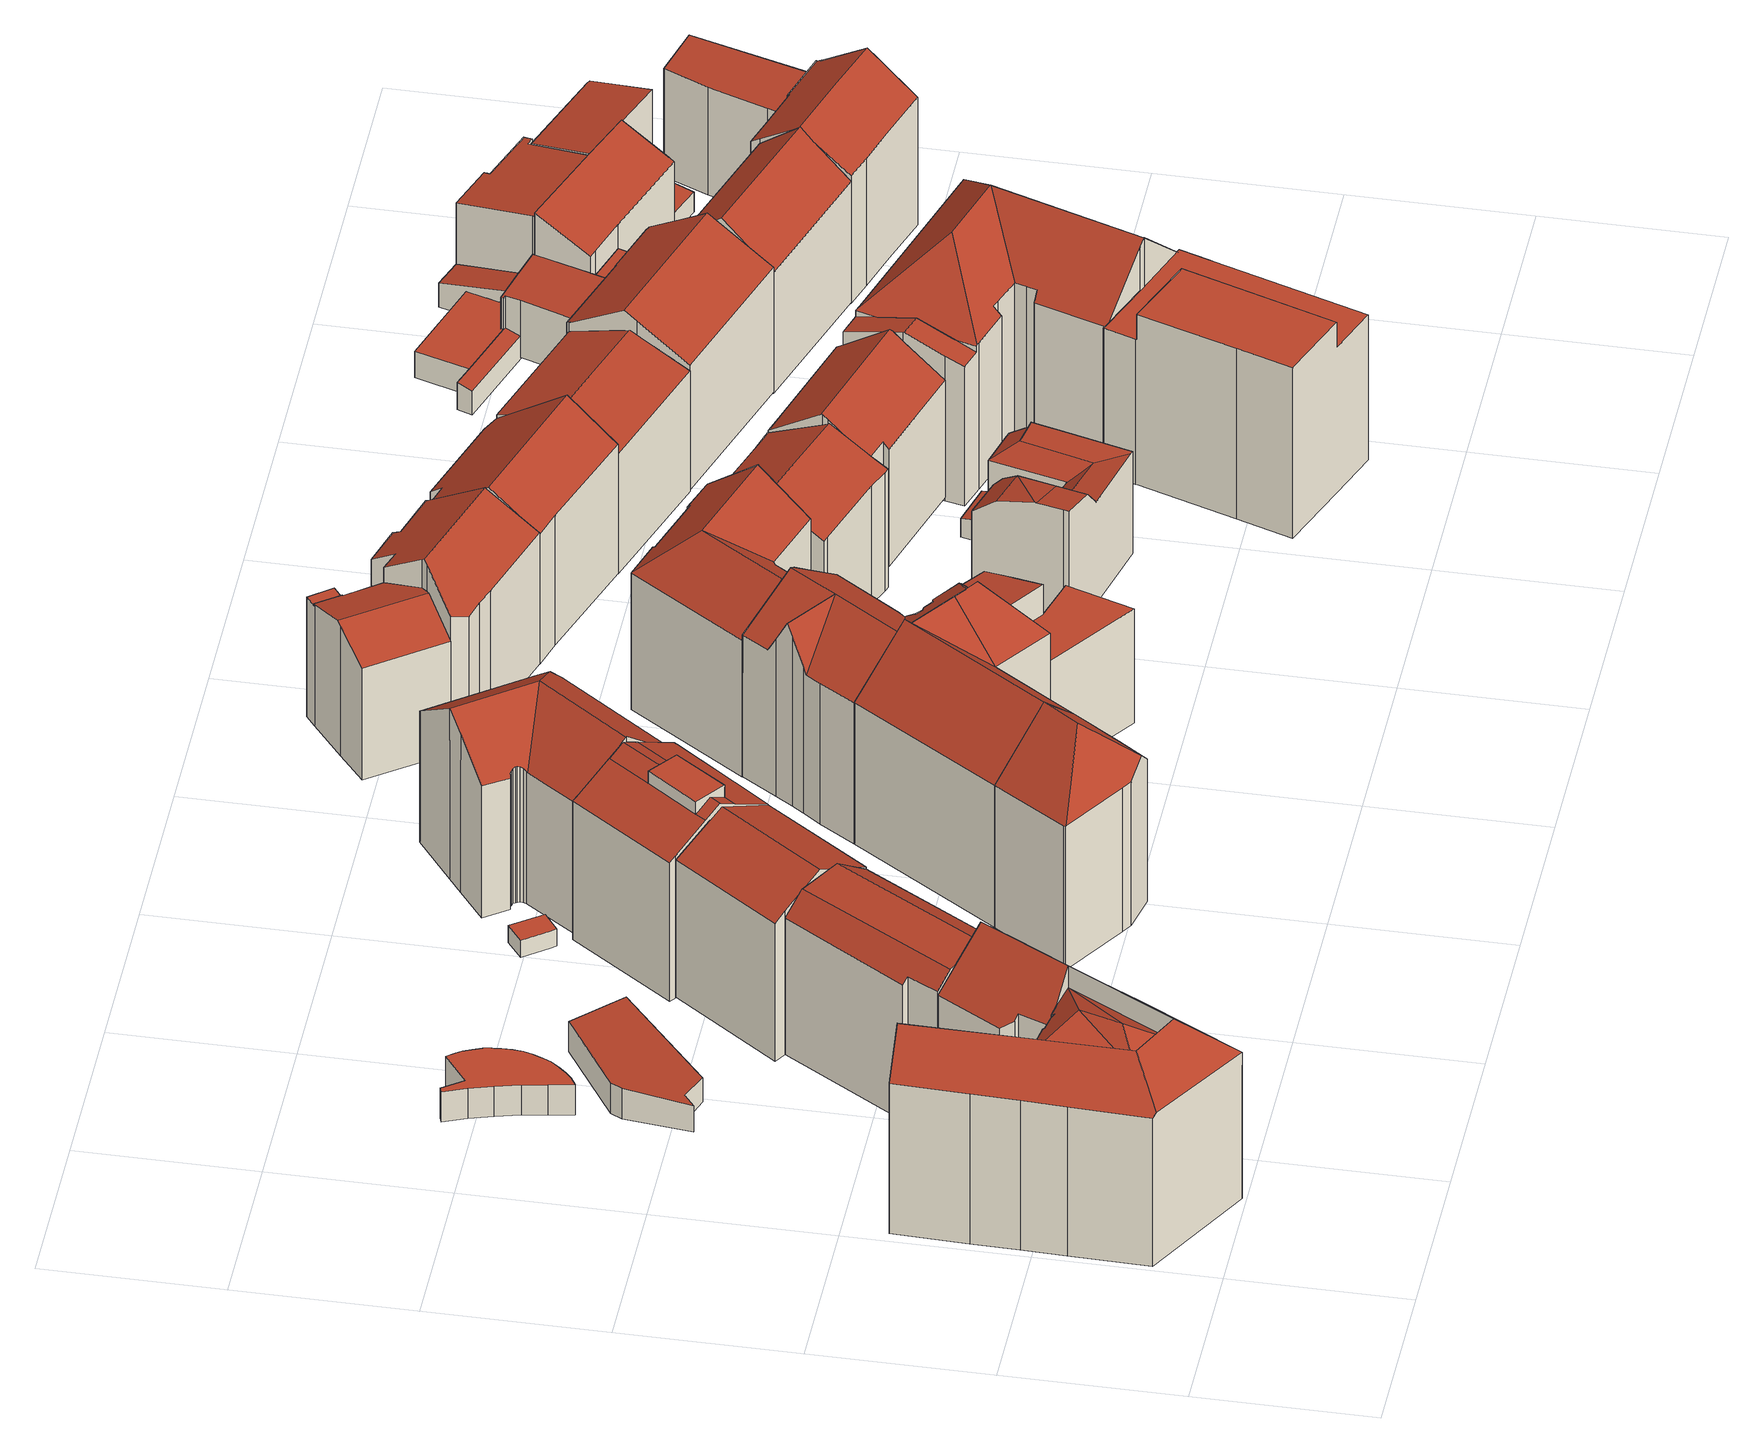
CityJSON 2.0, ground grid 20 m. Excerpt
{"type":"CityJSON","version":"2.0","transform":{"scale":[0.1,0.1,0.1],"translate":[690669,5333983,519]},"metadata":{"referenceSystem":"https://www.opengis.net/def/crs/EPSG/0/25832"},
"CityObjects":{
"building1":{"type":"Building","attributes":{"Gemeindeschluessel":"09162000","HoeheDach":"543.900","HoeheGrund":"520.032","Methode":"2000","NiedrigsteTraufeDesGebaeudes":"537.709","Geometrietyp2DReferenz":"3000","function":"31001_9998","roofType":"3100","measuredHeight":23.87,"storeysAboveGround":5},"geometry":[{"type":"MultiSurface","lod":"2","boundaries":[[[0,1,2,3]],[[4,5,6,7,8]],[[9,10,11]],[[12,13,14]],[[15,16,17,18]],[[19,20,21,7,6,22,23,24,25]],[[26,27,28,29]],[[2,1,28,27,30,31,32,33]],[[34,32,14]],[[35,36,37,11,10,38]],[[29,28,1,0]],[[39,3,2,19,25]],[[39,40,41,42,5,4,43,36,35,44,45,46,15,18,47,48,26,29,0,3]],[[2,33,20,19]],[[35,38,49,44]],[[31,30,48,47,50]],[[9,21,51]],[[34,52,53]],[[46,45,54,13,12,55]],[[16,15,46,55]],[[48,30,27,26]],[[4,8,56,43]],[[42,22,6,5]],[[41,23,22,42]],[[43,56,37,36]],[[9,11,37,56,8,7,21]],[[53,52,57]],[[58,33,32,34]],[[58,34,53]],[[57,20,33,58]],[[52,51,57]],[[16,55,12,14,32,31,50,17]],[[51,21,20,57]],[[44,49,54,45]],[[52,34,14,13,54,49,38,10,9,51]],[[40,24,23,41]],[[18,17,50,47]],[[58,53,57]],[[39,25,24,40]]],"semantics":{"surfaces":[{"type":"WallSurface"},{"type":"RoofSurface"},{"type":"GroundSurface"}],"values":[0,0,0,0,0,1,0,1,0,0,0,0,2,1,0,0,0,1,0,0,0,0,0,0,0,1,1,0,1,0,1,1,0,0,1,0,0,1,0]}}]},
"building2":{"type":"Building","attributes":{"Gemeindeschluessel":"09162000","HoeheDach":"524.637","HoeheGrund":"520.690","Methode":"1000","NiedrigsteTraufeDesGebaeudes":"524.637","Geometrietyp2DReferenz":"3000","function":"31001_1000","roofType":"1000","measuredHeight":3.95,"storeysAboveGround":1},"geometry":[{"type":"MultiSurface","lod":"2","boundaries":[[[59,60,61,62,63,64,65,66,67,68,69,70,71,72,73,74,75,76,77,78,79,80,81]],[[62,61,82,83]],[[59,81,84,85]],[[75,86,87,76]],[[65,64,88,89]],[[63,90,88,64]],[[71,70,91,92]],[[77,93,94,78]],[[75,74,95,86]],[[96,97,89,88,90,83,82,98,85,84,99,100,94,93,87,86,95,101,102,92,91,103,104]],[[68,104,103,69]],[[79,78,94,100]],[[80,99,84,81]],[[69,103,91,70]],[[79,100,99,80]],[[66,97,96,67]],[[60,98,82,61]],[[62,83,90,63]],[[73,101,95,74]],[[68,67,96,104]],[[59,85,98,60]],[[76,87,93,77]],[[72,71,92,102]],[[65,89,97,66]],[[72,102,101,73]]],"semantics":{"surfaces":[{"type":"GroundSurface"},{"type":"WallSurface"},{"type":"RoofSurface"}],"values":[0,1,1,1,1,1,1,1,1,2,1,1,1,1,1,1,1,1,1,1,1,1,1,1,1]}}]},
"building3":{"type":"Building","attributes":{"Gemeindeschluessel":"09162000","HoeheDach":"540.670","HoeheGrund":"519.958","Methode":"2000","NiedrigsteTraufeDesGebaeudes":"537.438","Geometrietyp2DReferenz":"3000","function":"31001_9998","roofType":"9999","measuredHeight":20.71,"storeysAboveGround":5},"geometry":[{"type":"MultiSurface","lod":"2","boundaries":[[[105,106,107,108,109,110]],[[48,47,111,112,113,114]],[[115,116,117,118]],[[118,105,110,47,48,115]],[[114,113,107,106,117,116]],[[111,109,108,112]],[[105,118,117,106]],[[109,111,47,110]],[[115,48,114,116]],[[112,108,107,113]]],"semantics":{"surfaces":[{"type":"RoofSurface"},{"type":"GroundSurface"},{"type":"WallSurface"}],"values":[0,1,0,2,2,2,0,2,2,2]}}]},
"building4":{"type":"Building","attributes":{"Gemeindeschluessel":"09162000","HoeheDach":"524.435","HoeheGrund":"520.416","Methode":"2000","NiedrigsteTraufeDesGebaeudes":"523.525","Geometrietyp2DReferenz":"3000","function":"31001_2000","roofType":"9999","measuredHeight":4.02,"storeysAboveGround":1},"geometry":[{"type":"MultiSurface","lod":"2","boundaries":[[[119,120,121,122]],[[123,124,125,126]],[[124,123,127,128,129,119,122]],[[123,126,130,127]],[[128,127,130,131]],[[121,120,132,131,130,126,125]],[[128,131,132,129]],[[129,132,120,119]],[[124,122,121,125]]],"semantics":{"surfaces":[{"type":"WallSurface"},{"type":"GroundSurface"},{"type":"RoofSurface"}],"values":[0,0,1,0,0,2,0,0,0]}}]},
"building5":{"type":"Building","attributes":{"Gemeindeschluessel":"09162000","HoeheDach":"541.228","HoeheGrund":"519.951","Methode":"1000","NiedrigsteTraufeDesGebaeudes":"537.810","Geometrietyp2DReferenz":"3000","function":"31001_1000","roofType":"3100","measuredHeight":21.28,"storeysAboveGround":5},"geometry":[{"type":"MultiSurface","lod":"2","boundaries":[[[113,133,134,135,114]],[[135,136,137,114]],[[138,113,114,137,139]],[[140,134,133,141]],[[137,136,142,139]],[[113,138,141,133]],[[135,134,140,142,136]],[[140,141,138,139,142]]],"semantics":{"surfaces":[{"type":"GroundSurface"},{"type":"WallSurface"},{"type":"RoofSurface"}],"values":[0,1,1,1,2,1,1,2]}}]},
"building6":{"type":"Building","attributes":{"Gemeindeschluessel":"09162000","HoeheDach":"542.240","HoeheGrund":"519.912","Methode":"2000","NiedrigsteTraufeDesGebaeudes":"537.850","Geometrietyp2DReferenz":"3000","function":"31001_1000","roofType":"2100","measuredHeight":22.33,"storeysAboveGround":6},"geometry":[{"type":"MultiSurface","lod":"2","boundaries":[[[143,144,145,146,147,148,149,150]],[[151,152,146,145]],[[153,154,149,148,155,156]],[[157,158,159,160]],[[161,162,163,164,154,153,165,166,167]],[[162,161,168,169,151,145,144]],[[165,170,171,166]],[[168,172,171,170,173,157,160,169]],[[143,150,164,163]],[[168,161,167,172]],[[159,158,174,175]],[[165,153,156,173,170]],[[146,175,174,147]],[[157,173,156,155,176]],[[159,175,146,152,160]],[[162,144,143,163]],[[166,171,172,167]],[[164,150,149,154]],[[169,160,152,151]],[[176,155,148,147]],[[174,158,157,176,147]]],"semantics":{"surfaces":[{"type":"RoofSurface"},{"type":"WallSurface"},{"type":"GroundSurface"}],"values":[0,0,1,1,2,1,1,0,1,1,0,1,1,0,1,1,1,1,0,0,1]}}]},
"building7":{"type":"Building","attributes":{"Gemeindeschluessel":"09162000","HoeheDach":"545.240","HoeheGrund":"519.807","Methode":"2000","NiedrigsteTraufeDesGebaeudes":"538.236","Geometrietyp2DReferenz":"3000","function":"31001_1000","roofType":"3200","measuredHeight":25.43},"geometry":[{"type":"MultiSurface","lod":"2","boundaries":[[[177,178,179,180,181]],[[182,183,184,185]],[[186,187,188,189]],[[190,177,191,192]],[[189,191,177,181,193,194,186]],[[182,195,194,193,183]],[[187,186,194,195]],[[185,184,180,196]],[[197,196,180,179]],[[189,188,192,191]],[[184,183,193,181,180]],[[177,190,198,178]],[[178,198,199,197,179]],[[187,195,182,185,196,197,199,198,190,192,188]]],"semantics":{"surfaces":[{"type":"RoofSurface"},{"type":"WallSurface"},{"type":"GroundSurface"}],"values":[0,1,1,1,0,1,1,1,1,1,0,1,1,2]}}]},
"building8":{"type":"Building","attributes":{"Gemeindeschluessel":"09162000","HoeheDach":"522.720","HoeheGrund":"520.470","Methode":"2000","NiedrigsteTraufeDesGebaeudes":"522.720","Geometrietyp2DReferenz":"3000","function":"31001_2000","roofType":"1000","measuredHeight":2.25},"geometry":[{"type":"MultiSurface","lod":"2","boundaries":[[[200,201,202,203,204]],[[205,206,201,200,204,207]],[[208,203,202,209]],[[207,204,203,208]],[[206,205,207,208,209]],[[206,209,202,201]]],"semantics":{"surfaces":[{"type":"RoofSurface"},{"type":"WallSurface"},{"type":"GroundSurface"}],"values":[0,1,1,1,2,1]}}]},
"building9":{"type":"Building","attributes":{"Gemeindeschluessel":"09162000","HoeheDach":"542.230","HoeheGrund":"519.910","Methode":"2000","NiedrigsteTraufeDesGebaeudes":"536.914","Geometrietyp2DReferenz":"3000","function":"31001_9998","roofType":"3100","measuredHeight":22.32,"storeysAboveGround":5},"geometry":[{"type":"MultiSurface","lod":"2","boundaries":[[[210,211,212,213]],[[165,214,215,153]],[[216,217,218,219]],[[216,215,214,220,221,217]],[[222,223,224,221,220]],[[224,223,225,226]],[[165,153,154,227,228,229,230,210,213,231,232,233,234,235,236,225,223,222]],[[234,237,238,235]],[[228,239,240,229]],[[213,212,241,231]],[[214,165,222,220]],[[217,221,224,226,242,243]],[[231,241,244,232]],[[154,153,215,216,219]],[[239,228,227,245]],[[218,245,227,154,219]],[[229,240,246,230]],[[217,243,238,237,247,244,241,212,211,246,240,239,245,218]],[[236,242,226,225]],[[233,247,237,234]],[[232,244,247,233]],[[230,246,211,210]],[[236,235,238,243,242]]],"semantics":{"surfaces":[{"type":"WallSurface"},{"type":"RoofSurface"},{"type":"GroundSurface"}],"values":[0,0,1,1,0,0,2,0,0,0,0,1,0,0,0,0,0,1,0,0,0,0,0]}}]},
"building10":{"type":"Building","attributes":{"Gemeindeschluessel":"09162000","HoeheDach":"545.094","HoeheGrund":"519.800","Methode":"2000","NiedrigsteTraufeDesGebaeudes":"538.178","Geometrietyp2DReferenz":"3000","function":"31001_1000","roofType":"3100","measuredHeight":25.29,"storeysAboveGround":5},"geometry":[{"type":"MultiSurface","lod":"2","boundaries":[[[248,249,250,178]],[[251,252,253]],[[254,255,256,251]],[[255,188,192,190,198,257,258,259,260,256]],[[192,261,248,190]],[[259,258,262,263,264,265]],[[253,265,264,254,251]],[[189,188,255,254]],[[248,261,189,254,263,262,249]],[[258,257,250,249,262]],[[253,252,260,259,265]],[[250,257,198,178]],[[188,189,261,192]],[[260,252,251,256]],[[190,248,178,198]],[[254,264,263]]],"semantics":{"surfaces":[{"type":"RoofSurface"},{"type":"WallSurface"},{"type":"GroundSurface"}],"values":[0,0,1,2,1,1,0,1,0,1,1,1,1,1,1,0]}}]},
"building11":{"type":"Building","attributes":{"Gemeindeschluessel":"09162000","HoeheDach":"543.132","HoeheGrund":"519.788","Methode":"2000","NiedrigsteTraufeDesGebaeudes":"537.701","Geometrietyp2DReferenz":"3000","function":"31001_1000","roofType":"3100","measuredHeight":23.34,"storeysAboveGround":5},"geometry":[{"type":"MultiSurface","lod":"2","boundaries":[[[266,267,268,269,270]],[[271,272,273,274]],[[275,259,260,276,277,278,279]],[[278,277,280]],[[259,258,257,281,282,267,266,271,274,283,284,285,286,287,288,289,290,291,292,293,294,295,296,260]],[[295,297,298,296]],[[299,269,268,300,301]],[[291,302,303,292]],[[304,305,289,288]],[[283,274,273,306,307]],[[293,308,309,294]],[[310,311,286,285]],[[311,312,287,286]],[[278,280,313,314,279]],[[301,315,316,317,299]],[[276,298,297,309,308,318,280,277]],[[284,319,310,285]],[[275,279,314,303,302,320,305,304,321,322,323]],[[282,300,268,267]],[[294,309,297,295]],[[288,287,312,321,304]],[[257,258,323,322,317,316]],[[311,310,319,307,306,299,317,322,321,312]],[[320,302,291,290]],[[296,298,276,260]],[[272,324,299,306,273]],[[289,305,320,290]],[[318,313,280]],[[272,271,266,270,324]],[[299,324,270,269]],[[283,307,319,284]],[[275,323,258,259]],[[301,300,282,281,315]],[[293,292,303,314,313,318,308]],[[257,316,315,281]]],"semantics":{"surfaces":[{"type":"WallSurface"},{"type":"GroundSurface"},{"type":"RoofSurface"}],"values":[0,0,0,0,1,0,2,0,0,0,0,0,0,2,2,2,0,2,0,0,0,0,2,0,0,2,0,0,0,2,0,0,0,0,0]}}]},
"building12":{"type":"Building","attributes":{"Gemeindeschluessel":"09162000","HoeheDach":"534.597","HoeheGrund":"519.750","Methode":"1000","NiedrigsteTraufeDesGebaeudes":"534.597","Geometrietyp2DReferenz":"3000","function":"31001_1000","roofType":"1000","measuredHeight":14.85,"storeysAboveGround":4},"geometry":[{"type":"MultiSurface","lod":"2","boundaries":[[[256,325,326,260]],[[327,328,329,326,325]],[[330,328,327,331]],[[296,329,328,330]],[[331,327,325,256]],[[256,260,296,330,331]],[[260,326,329,296]]],"semantics":{"surfaces":[{"type":"WallSurface"},{"type":"RoofSurface"},{"type":"GroundSurface"}],"values":[0,1,0,0,0,2,0]}}]},
"building13":{"type":"Building","attributes":{"Gemeindeschluessel":"09162000","HoeheDach":"526.010","HoeheGrund":"519.820","Methode":"1000","NiedrigsteTraufeDesGebaeudes":"523.450","Geometrietyp2DReferenz":"3000","function":"31001_2000","roofType":"2100","measuredHeight":6.19},"geometry":[{"type":"MultiSurface","lod":"2","boundaries":[[[330,332,333,334]],[[335,333,332,336,295,337]],[[330,338,296,339,295,336,332]],[[340,341,337,295,339,296]],[[338,330,334,342,340,296]],[[342,334,333,335,337,341,340]]],"semantics":{"surfaces":[{"type":"WallSurface"},{"type":"GroundSurface"},{"type":"RoofSurface"}],"values":[0,0,1,0,0,2]}}]},
"building14":{"type":"Building","attributes":{"Gemeindeschluessel":"09162000","HoeheDach":"537.090","HoeheGrund":"519.972","Methode":"2000","NiedrigsteTraufeDesGebaeudes":"534.525","Geometrietyp2DReferenz":"3000","function":"31001_1000","roofType":"3100","measuredHeight":17.12,"storeysAboveGround":4},"geometry":[{"type":"MultiSurface","lod":"2","boundaries":[[[343,344,345,346,347,348]],[[349,350,351,352]],[[353,354,355,349,352,356,357,344,343,358]],[[355,359,350,349]],[[346,345,360,361]],[[362,363,364,365,348,347,366,367,368]],[[357,360,345,344]],[[353,364,363,354]],[[361,366,347,346]],[[359,355,354,363,362]],[[365,364,353,358]],[[357,356,367,366,361,360]],[[348,365,358,343]],[[356,352,351,368,367]],[[359,362,368,351,350]]],"semantics":{"surfaces":[{"type":"WallSurface"},{"type":"GroundSurface"},{"type":"RoofSurface"}],"values":[0,0,1,0,2,2,0,0,0,0,0,0,0,0,2]}}]},
"building15":{"type":"Building","attributes":{"Gemeindeschluessel":"09162000","HoeheDach":"542.187","HoeheGrund":"519.725","Methode":"2000","NiedrigsteTraufeDesGebaeudes":"537.409","Geometrietyp2DReferenz":"3000","function":"31001_1000","roofType":"3100","measuredHeight":22.46,"storeysAboveGround":5},"geometry":[{"type":"MultiSurface","lod":"2","boundaries":[[[369,370,371,372]],[[373,374,375,376]],[[377,378,379,380,381]],[[382,383,374,373]],[[370,369,384,385]],[[386,387,388,389,390]],[[376,375,391,392]],[[393,394,395,396]],[[397,398,381,380]],[[399,400,401,402]],[[399,395,394,391,375,374,383,403,378,377,400]],[[404,405,385,384]],[[406,401,405,404]],[[392,391,394,393]],[[386,390,398,397]],[[407,403,383,382]],[[401,406,408,402]],[[409,410,388,387]],[[372,371,410,409]],[[400,389,388,410,371,370,385,405,401]],[[400,377,381,398,390,389]],[[386,397,380,379,407,382,373,376,392,393,396,408,406,404,384,369,372,409,387]],[[403,407,379,378]],[[408,396,395,399,402]]],"semantics":{"surfaces":[{"type":"WallSurface"},{"type":"RoofSurface"},{"type":"GroundSurface"}],"values":[0,0,0,0,0,0,0,0,0,1,1,0,0,0,0,0,0,0,0,1,1,2,0,0]}}]},
"building16":{"type":"Building","attributes":{"Gemeindeschluessel":"09162000","HoeheDach":"522.223","HoeheGrund":"519.890","Methode":"1000","NiedrigsteTraufeDesGebaeudes":"522.223","Geometrietyp2DReferenz":"3000","function":"31001_2000","roofType":"1000","measuredHeight":2.33},"geometry":[{"type":"MultiSurface","lod":"2","boundaries":[[[411,412,413,414]],[[415,416,412,411]],[[413,412,416,417]],[[418,417,416,415]],[[418,415,411,414]],[[414,413,417,418]]],"semantics":{"surfaces":[{"type":"WallSurface"},{"type":"RoofSurface"},{"type":"GroundSurface"}],"values":[0,0,1,0,2,0]}}]},
"building17":{"type":"Building","attributes":{"Gemeindeschluessel":"09162000","HoeheDach":"540.687","HoeheGrund":"520.000","Methode":"2000","NiedrigsteTraufeDesGebaeudes":"536.104","Geometrietyp2DReferenz":"3000","function":"31001_1000","roofType":"3100","measuredHeight":20.69,"storeysAboveGround":3},"geometry":[{"type":"MultiSurface","lod":"2","boundaries":[[[419,420,421,422]],[[422,421,423,424]],[[425,426,420,419]],[[427,428,429,430,423,421,420,426,431,432,433,434,435]],[[353,434,433,358]],[[436,437,424,423,430,429]],[[438,439,440,436,429,428]],[[358,433,432,441]],[[355,442,443,354]],[[443,435,434,353,444,354]],[[445,446,447,448,449,450]],[[450,449,442,355]],[[439,438,451,452]],[[432,431,426,425,453,441]],[[437,436,440,439,452,446,445,450,355,354,444,353,358,441,453,425,419,422,424]],[[449,448,447,451,438,428,427,435,443,442]],[[452,451,447,446]]],"semantics":{"surfaces":[{"type":"WallSurface"},{"type":"RoofSurface"},{"type":"GroundSurface"}],"values":[0,0,0,1,0,0,0,0,0,0,0,0,0,0,2,1,0]}}]},
"building18":{"type":"Building","attributes":{"Gemeindeschluessel":"09162000","HoeheDach":"538.553","HoeheGrund":"519.810","Methode":"1000","NiedrigsteTraufeDesGebaeudes":"534.997","Geometrietyp2DReferenz":"3000","function":"31001_1000","roofType":"3100","measuredHeight":18.74,"storeysAboveGround":4},"geometry":[{"type":"MultiSurface","lod":"2","boundaries":[[[454,455,456,457]],[[458,459,460,461]],[[462,463,464,465,466,467]],[[461,460,468,469]],[[470,471,472,473]],[[474,475,467,466,465,456,455,476,468,460,459,477]],[[478,479,477,480]],[[481,482,483,484,472,471,474,477,479,485]],[[486,481,485,487]],[[488,482,481,486]],[[476,455,454,489,469,468]],[[463,462,490,491,470,473,492,493,488,486,487,478,480,458,461,469,489,454,457,464]],[[492,473,472,484,483,493]],[[462,467,475,490]],[[457,456,465,464]],[[493,483,482,488]],[[471,470,491,490,475,474]],[[487,485,479,478]],[[480,477,459,458]]],"semantics":{"surfaces":[{"type":"WallSurface"},{"type":"RoofSurface"},{"type":"GroundSurface"}],"values":[0,0,0,0,0,1,0,1,0,0,0,2,0,0,0,0,0,0,0]}}]},
"building19":{"type":"Building","attributes":{"Gemeindeschluessel":"09162000","HoeheDach":"536.471","HoeheGrund":"519.684","Methode":"2000","NiedrigsteTraufeDesGebaeudes":"530.578","Geometrietyp2DReferenz":"3000","function":"31001_1000","roofType":"1000","measuredHeight":16.79,"storeysAboveGround":3},"geometry":[{"type":"MultiSurface","lod":"2","boundaries":[[[494,495,496,497]],[[498,499,500,501,502,503]],[[504,505,506,507,508]],[[509,510,507,506]],[[498,511,512,513,514,515,516,517,518,494,497,519,499]],[[509,520,496,495,510]],[[521,522,523,524]],[[520,502,501]],[[494,518,525,508,507,510,495]],[[512,526,527,513]],[[519,528,500,499]],[[529,511,498,503]],[[514,530,531,515]],[[520,501,500,528,496]],[[529,503,502,520,509,532]],[[524,523,533,531,530,534]],[[504,508,525,521,524,535,536]],[[535,524,537,538]],[[536,535,538,527,526]],[[505,532,509,506]],[[511,529,532,505,504,536,526,512]],[[519,497,496,528]],[[521,525,518,517,522]],[[513,527,538,537,534,530,514]],[[524,534,537]],[[515,531,533,516]],[[522,517,516,533,523]]],"semantics":{"surfaces":[{"type":"WallSurface"},{"type":"RoofSurface"},{"type":"GroundSurface"}],"values":[0,0,0,1,2,1,1,0,0,0,0,0,0,1,1,1,1,1,1,1,0,0,0,0,1,0,0]}}]},
"building20":{"type":"Building","attributes":{"Gemeindeschluessel":"09162000","HoeheDach":"540.893","HoeheGrund":"519.941","Methode":"2000","NiedrigsteTraufeDesGebaeudes":"534.537","Geometrietyp2DReferenz":"3000","function":"31001_1000","roofType":"3100","measuredHeight":20.95,"storeysAboveGround":6},"geometry":[{"type":"MultiSurface","lod":"2","boundaries":[[[539,540,541,542]],[[543,544,545,546,547,548,549,550]],[[551,552,549,548]],[[543,553,554,555,544]],[[556,550,549,552]],[[557,551,548,547]],[[553,543,550,556]],[[558,546,545,540,539]],[[557,547,546,558]],[[557,558,539,542,554,553,556,552,551]],[[540,545,544,555,541]],[[554,542,541,555]]],"semantics":{"surfaces":[{"type":"WallSurface"},{"type":"RoofSurface"},{"type":"GroundSurface"}],"values":[0,1,0,0,0,0,0,0,0,2,1,0]}}]},
"building21":{"type":"Building","attributes":{"Gemeindeschluessel":"09162000","HoeheDach":"522.670","HoeheGrund":"519.710","Methode":"2000","NiedrigsteTraufeDesGebaeudes":"522.070","Geometrietyp2DReferenz":"3000","function":"31001_2000","roofType":"2100","measuredHeight":2.96},"geometry":[{"type":"MultiSurface","lod":"2","boundaries":[[[559,560,561,497]],[[562,519,497,561,563]],[[519,564,559,497]],[[562,563,565,566]],[[565,563,561,560]],[[564,566,565,560,559]],[[562,566,564,519]]],"semantics":{"surfaces":[{"type":"WallSurface"},{"type":"GroundSurface"},{"type":"RoofSurface"}],"values":[0,1,0,0,0,2,0]}}]},
"building22":{"type":"Building","attributes":{"Gemeindeschluessel":"09162000","HoeheDach":"539.540","HoeheGrund":"519.842","Methode":"2000","NiedrigsteTraufeDesGebaeudes":"534.996","Geometrietyp2DReferenz":"3000","function":"31001_1000","roofType":"3100","measuredHeight":19.7,"storeysAboveGround":5},"geometry":[{"type":"MultiSurface","lod":"2","boundaries":[[[462,567,568,569,464]],[[570,571,572,490]],[[573,574,571,570]],[[574,575,576,577,578,579,568,567,572,571]],[[580,578,577,581]],[[582,583,584,585]],[[464,569,586,587]],[[588,576,575,589]],[[589,575,574,573]],[[585,584,579,578,580]],[[462,464,587,582,585,580,581,588,589,573,570,490]],[[579,584,583,586,569,568]],[[581,577,576,588]],[[587,586,583,582]],[[490,572,567,462]]],"semantics":{"surfaces":[{"type":"WallSurface"},{"type":"RoofSurface"},{"type":"GroundSurface"}],"values":[0,0,0,1,0,0,0,0,0,0,2,1,0,0,0]}}]},
"building23":{"type":"Building","attributes":{"Gemeindeschluessel":"09162000","HoeheDach":"538.052","HoeheGrund":"519.812","Methode":"1000","NiedrigsteTraufeDesGebaeudes":"535.341","Geometrietyp2DReferenz":"3000","function":"31001_9998","roofType":"3100","measuredHeight":18.24,"storeysAboveGround":4},"geometry":[{"type":"MultiSurface","lod":"2","boundaries":[[[590,591,592,593]],[[594,595,596,597]],[[594,598,599,595]],[[593,592,597,596]],[[594,597,592,591,598]],[[598,591,590,599]],[[599,590,593,596,595]]],"semantics":{"surfaces":[{"type":"RoofSurface"},{"type":"WallSurface"},{"type":"GroundSurface"}],"values":[0,1,2,0,1,1,1]}}]},
"building24":{"type":"Building","attributes":{"Gemeindeschluessel":"09162000","HoeheDach":"541.970","HoeheGrund":"519.930","Methode":"2000","NiedrigsteTraufeDesGebaeudes":"538.665","Geometrietyp2DReferenz":"3000","function":"31001_9998","roofType":"1000","measuredHeight":22.04,"storeysAboveGround":6},"geometry":[{"type":"MultiSurface","lod":"2","boundaries":[[[600,601,602,603,604,605]],[[606,607,608,609]],[[610,608,607,611,612]],[[613,614,615,616]],[[602,601,617,618]],[[616,615,619,620]],[[609,621,622,623,617,601,600,605,619,615,614,624,606]],[[618,625,626,627,628,629,630,631,613,616,620,604,603,602]],[[628,612,611,629]],[[626,625,618,617,623,622]],[[609,608,610,621]],[[611,607,606,624,631,630,629]],[[620,619,605,604]],[[627,626,622,621,610,612,628]],[[631,624,614,613]]],"semantics":{"surfaces":[{"type":"WallSurface"},{"type":"RoofSurface"},{"type":"GroundSurface"}],"values":[0,0,1,0,0,0,1,2,0,0,0,0,0,0,0]}}]},
"building25":{"type":"Building","attributes":{"Gemeindeschluessel":"09162000","HoeheDach":"522.969","HoeheGrund":"519.952","Methode":"1000","NiedrigsteTraufeDesGebaeudes":"522.201","Geometrietyp2DReferenz":"3000","function":"31001_2000","roofType":"2100","measuredHeight":3.02},"geometry":[{"type":"MultiSurface","lod":"2","boundaries":[[[632,633,634,635]],[[636,632,635,637]],[[638,633,632,636]],[[639,634,633,638]],[[637,635,634,639]],[[639,638,636,637]]],"semantics":{"surfaces":[{"type":"RoofSurface"},{"type":"WallSurface"},{"type":"GroundSurface"}],"values":[0,1,1,1,1,2]}}]},
"building26":{"type":"Building","attributes":{"Gemeindeschluessel":"09162000","HoeheDach":"545.123","HoeheGrund":"519.419","Methode":"2000","NiedrigsteTraufeDesGebaeudes":"537.366","Geometrietyp2DReferenz":"3000","function":"31001_1000","roofType":"3100","measuredHeight":25.7,"storeysAboveGround":5},"geometry":[{"type":"MultiSurface","lod":"2","boundaries":[[[640,641,642,643,644,645,646,647,648,649,650,651,652,653,654,655,656,657,658,659,660,661]],[[644,662,663,645]],[[664,648,647,665]],[[666,667,668,669,670,671,672,664]],[[673,659,658,674]],[[643,675,662,644]],[[676,677,678,679,680,673,666]],[[656,681,682,657]],[[643,642,677,676,675]],[[649,672,671,650]],[[683,684,668,667,685,686]],[[653,687,688,654]],[[680,661,660,659,673]],[[658,657,682,689,685,674]],[[676,666,664,665,690,663,662,675]],[[683,686,691]],[[686,685,689]],[[646,690,665,647]],[[691,686,689,682,681,692,693]],[[641,678,677,642]],[[666,673,674,685,667]],[[645,663,690,646]],[[672,649,648,664]],[[653,652,669,668,684,694,687]],[[694,683,691,693,688,687]],[[694,684,683]],[[651,670,669,652]],[[655,654,688,693,692]],[[679,640,661,680]],[[650,671,670,651]],[[640,679,678,641]],[[655,692,681,656]]],"semantics":{"surfaces":[{"type":"GroundSurface"},{"type":"WallSurface"},{"type":"RoofSurface"}],"values":[0,1,1,2,1,1,2,1,1,1,2,1,1,1,2,1,1,1,2,1,2,1,1,1,2,1,1,1,1,1,1,1]}}]},
"building27":{"type":"Building","attributes":{"Gemeindeschluessel":"09162000","HoeheDach":"540.430","HoeheGrund":"519.961","Methode":"2000","NiedrigsteTraufeDesGebaeudes":"527.331","Geometrietyp2DReferenz":"3000","function":"31001_3041","roofType":"3100","measuredHeight":20.47,"storeysAboveGround":5},"geometry":[{"type":"MultiSurface","lod":"2","boundaries":[[[695,696,697,698,699]],[[700,701,702,703]],[[704,705,706,707,708,709,702,701,710,699,698]],[[711,712,713,714]],[[715,716,717,718,719,696,695,720,700,703,721,722,723,724,711,714,725,726]],[[724,727,712,711]],[[716,706,705,717]],[[728,704,698,697,729]],[[718,728,729,719]],[[730,731,732,713,712,727,733,734,735,736]],[[714,713,732,725]],[[715,726,731,730,708,707]],[[718,717,705,704,728]],[[723,733,727,724]],[[719,729,697,696]],[[720,710,701,700]],[[715,707,706,716]],[[736,709,708,730]],[[721,703,702,709,736,735]],[[721,735,734,722]],[[725,732,731,726]],[[695,699,710,720]],[[722,734,733,723]]],"semantics":{"surfaces":[{"type":"WallSurface"},{"type":"RoofSurface"},{"type":"GroundSurface"}],"values":[0,0,1,0,2,0,0,1,0,1,0,0,0,0,0,0,0,0,0,0,0,0,0]}}]},
"building28":{"type":"Building","attributes":{"Gemeindeschluessel":"09162000","HoeheDach":"523.297","HoeheGrund":"519.786","Methode":"2000","NiedrigsteTraufeDesGebaeudes":"522.788","Geometrietyp2DReferenz":"3000","function":"31001_2000","roofType":"2100","measuredHeight":3.51,"storeysAboveGround":1},"geometry":[{"type":"MultiSurface","lod":"2","boundaries":[[[737,738,739,740,741,742]],[[737,743,744,738]],[[740,745,746,741]],[[738,744,747,739]],[[739,747,745,740]],[[742,748,743,737]],[[743,748,746,745,747,744]],[[741,746,748,742]]],"semantics":{"surfaces":[{"type":"GroundSurface"},{"type":"WallSurface"},{"type":"RoofSurface"}],"values":[0,1,1,1,1,1,2,1]}}]},
"building29":{"type":"Building","attributes":{"Gemeindeschluessel":"09162000","HoeheDach":"523.254","HoeheGrund":"519.932","Methode":"2000","NiedrigsteTraufeDesGebaeudes":"523.254","Geometrietyp2DReferenz":"3000","function":"31001_2463","roofType":"1000","measuredHeight":3.32,"storeysAboveGround":1},"geometry":[{"type":"MultiSurface","lod":"2","boundaries":[[[749,750,751,752]],[[753,745,754,755]],[[746,751,750,756,754,745]],[[757,756,750,749]],[[752,751,746,758]],[[755,754,756,757]],[[758,746,745,753]],[[753,755,757,749,752,758]]],"semantics":{"surfaces":[{"type":"WallSurface"},{"type":"RoofSurface"},{"type":"GroundSurface"}],"values":[0,0,1,0,0,0,0,2]}}]},
"building30":{"type":"Building","attributes":{"Gemeindeschluessel":"09162000","HoeheDach":"540.381","HoeheGrund":"519.826","Methode":"2000","NiedrigsteTraufeDesGebaeudes":"535.433","Geometrietyp2DReferenz":"3000","function":"31001_1000","roofType":"3100","measuredHeight":20.55,"storeysAboveGround":4},"geometry":[{"type":"MultiSurface","lod":"2","boundaries":[[[759,760,761,762,763]],[[764,765,766,767]],[[768,761,760,769]],[[766,765,763,762,770]],[[764,759,763,765]],[[764,767,769,760,759]],[[769,767,766,770,768]],[[761,768,770,762]]],"semantics":{"surfaces":[{"type":"RoofSurface"},{"type":"WallSurface"},{"type":"GroundSurface"}],"values":[0,1,1,1,0,1,2,1]}}]},
"building31":{"type":"Building","attributes":{"Gemeindeschluessel":"09162000","HoeheDach":"526.990","HoeheGrund":"520.408","Methode":"2000","NiedrigsteTraufeDesGebaeudes":"526.990","Geometrietyp2DReferenz":"3000","function":"31001_1000","roofType":"1000","measuredHeight":6.58,"storeysAboveGround":2},"geometry":[{"type":"MultiSurface","lod":"2","boundaries":[[[771,772,773,774]],[[775,776,777,778]],[[779,780,781,775,778,782,772,771]],[[783,780,779,784]],[[784,779,771,774]],[[782,778,777,785]],[[783,786,781,780]],[[783,784,774,773,785,777,776,786]],[[773,772,782,785]],[[781,786,776,775]]],"semantics":{"surfaces":[{"type":"WallSurface"},{"type":"RoofSurface"},{"type":"GroundSurface"}],"values":[0,0,1,0,0,0,0,2,0,0]}}]},
"building32":{"type":"Building","attributes":{"Gemeindeschluessel":"09162000","HoeheDach":"525.283","HoeheGrund":"520.249","Methode":"1000","NiedrigsteTraufeDesGebaeudes":"523.312","Geometrietyp2DReferenz":"3000","function":"31001_2000","roofType":"2100","measuredHeight":5.03},"geometry":[{"type":"MultiSurface","lod":"2","boundaries":[[[787,788,789,790]],[[791,792,789,788]],[[793,794,792,791]],[[787,790,794,793]],[[790,789,792,794]],[[788,787,793,791]]],"semantics":{"surfaces":[{"type":"WallSurface"},{"type":"RoofSurface"},{"type":"GroundSurface"}],"values":[0,0,0,0,1,2]}}]},
"building33":{"type":"Building","attributes":{"Gemeindeschluessel":"09162000","HoeheDach":"533.397","HoeheGrund":"520.336","Methode":"2000","NiedrigsteTraufeDesGebaeudes":"530.054","Geometrietyp2DReferenz":"3000","function":"31001_1000","roofType":"2100","measuredHeight":13.06,"storeysAboveGround":3},"geometry":[{"type":"MultiSurface","lod":"2","boundaries":[[[795,796,797,798]],[[799,800,801,802,803,797,796,804]],[[805,799,804,806]],[[807,803,802,808]],[[809,801,800,810]],[[799,805,810,800]],[[806,804,796,795]],[[808,802,801,809]],[[798,797,803,807]],[[810,805,806,795,798,807,808,809]]],"semantics":{"surfaces":[{"type":"WallSurface"},{"type":"RoofSurface"},{"type":"GroundSurface"}],"values":[0,1,0,0,0,0,0,0,0,2]}}]},
"building34":{"type":"Building","attributes":{"Gemeindeschluessel":"09162000","HoeheDach":"532.906","HoeheGrund":"520.316","Methode":"2000","NiedrigsteTraufeDesGebaeudes":"531.213","Geometrietyp2DReferenz":"3000","function":"31001_1000","roofType":"2100","measuredHeight":12.59,"storeysAboveGround":3},"geometry":[{"type":"MultiSurface","lod":"2","boundaries":[[[811,812,813,814]],[[815,816,817,806]],[[805,818,819,820]],[[806,817,818,805]],[[821,822,823,824]],[[817,816,825,826,813,812,823,822,827,819,818]],[[828,826,825,829]],[[814,813,826,828]],[[805,820,830,821,824,811,814,828,829,815,806]],[[824,823,812,811]],[[820,819,827,830]],[[829,825,816,815]],[[830,827,822,821]]],"semantics":{"surfaces":[{"type":"WallSurface"},{"type":"RoofSurface"},{"type":"GroundSurface"}],"values":[0,0,0,0,0,1,0,0,2,0,0,0,0]}}]},
"building35":{"type":"Building","attributes":{"Gemeindeschluessel":"09162000","HoeheDach":"540.322","HoeheGrund":"519.710","Methode":"2000","NiedrigsteTraufeDesGebaeudes":"533.572","Geometrietyp2DReferenz":"3000","function":"31001_1000","roofType":"3100","measuredHeight":20.61,"storeysAboveGround":5},"geometry":[{"type":"MultiSurface","lod":"2","boundaries":[[[831,832,833,834]],[[835,836,837,838,839,840,841,762,842]],[[843,844,845,846,847,848,849]],[[850,833,832,851,852,846,845]],[[838,853,854,855,856,839]],[[857,842,762,858]],[[859,860,861,862]],[[863,843,849,864,862,861]],[[865,851,832,831]],[[866,867,856,855]],[[847,846,852,868]],[[869,870,860,859]],[[762,841,870,869,871,858]],[[872,873,867,866]],[[853,838,837,874]],[[868,852,851,865]],[[875,835,842,857]],[[845,844,876,850]],[[840,839,856,867,873,876,844,843,863,861,860,870,841]],[[872,877,834,833,850,876,873]],[[878,874,837,836,835,875]],[[834,877,872,866,855,854,853,874,878,875,857,858,871,869,859,862,864,849,848,847,868,865,831]]],"semantics":{"surfaces":[{"type":"WallSurface"},{"type":"RoofSurface"},{"type":"GroundSurface"}],"values":[0,1,0,1,0,0,0,0,0,0,0,0,0,0,0,0,0,0,1,0,0,2]}}]},
"building36":{"type":"Building","attributes":{"Gemeindeschluessel":"09162000","HoeheDach":"522.425","HoeheGrund":"519.790","Methode":"1000","NiedrigsteTraufeDesGebaeudes":"522.425","Geometrietyp2DReferenz":"3000","function":"31001_2000","roofType":"1000","measuredHeight":2.63},"geometry":[{"type":"MultiSurface","lod":"2","boundaries":[[[879,880,881,882,883,884]],[[880,885,886,887,888,881]],[[883,889,890,891,892,884]],[[893,887,886,894,891,890]],[[882,881,888,887,893,890,889,883]],[[885,880,879,884,892,891,894,886]]],"semantics":{"surfaces":[{"type":"WallSurface"},{"type":"RoofSurface"},{"type":"GroundSurface"}],"values":[0,0,0,0,1,2]}}]},
"building37":{"type":"Building","attributes":{"Gemeindeschluessel":"09162000","HoeheDach":"533.133","HoeheGrund":"520.279","Methode":"2000","NiedrigsteTraufeDesGebaeudes":"531.628","Geometrietyp2DReferenz":"3000","function":"31001_2000","roofType":"2100","measuredHeight":12.85,"storeysAboveGround":3},"geometry":[{"type":"MultiSurface","lod":"2","boundaries":[[[806,815,895,896,897,898,899,795]],[[900,901,897,896,895]],[[815,902,900,895]],[[900,902,903,904,905,906,901]],[[795,904,903,806]],[[899,905,904,795]],[[897,901,906,898]],[[806,903,902,815]],[[898,906,905,899]]],"semantics":{"surfaces":[{"type":"GroundSurface"},{"type":"WallSurface"},{"type":"RoofSurface"}],"values":[0,1,1,2,1,1,1,1,1]}}]}
},
"vertices":[
[188,121,10],[188,121,204],[128,4,199],[128,4,10],[54,349,10],[6,349,10],[6,349,205],[53,349,247],[54,349,245],[82,211,219],[105,207,219],[105,207,197],[130,203,204],[130,203,219],[147,200,219],[142,243,10],[142,243,196],[139,258,187],[139,258,10],[5,71,206],[51,100,247],[52,217,247],[4,265,204],[3,212,204],[2,163,203],[0,74,202],[236,208,10],[236,208,203],[211,166,205],[211,166,10],[275,268,199],[234,295,247],[178,194,247],[110,72,247],[178,194,219],[105,205,10],[106,349,10],[106,349,197],[105,205,221],[0,74,10],[2,163,10],[3,212,10],[4,265,10],[65,349,10],[123,202,10],[128,199,10],[147,240,10],[181,330,10],[275,268,10],[123,202,220],[181,330,188],[52,217,219],[105,169,249],[91,122,249],[128,199,222],[147,240,202],[65,349,235],[51,100,219],[110,72,219],
[173,740,17],[168,730,17],[161,721,17],[153,712,17],[145,705,17],[135,699,17],[130,726,17],[125,753,17],[117,780,17],[109,806,17],[99,832,17],[105,834,17],[122,811,17],[158,838,17],[164,830,17],[170,822,17],[174,813,17],[178,803,17],[180,794,17],[181,784,17],[181,772,17],[180,761,17],[177,750,17],[161,721,56],[153,712,56],[177,750,56],[173,740,56],[174,813,56],[178,803,56],[135,699,56],[130,726,56],[145,705,56],[105,834,56],[122,811,56],[180,794,56],[181,784,56],[170,822,56],[117,780,56],[125,753,56],[168,730,56],[180,761,56],[181,772,56],[164,830,56],[158,838,56],[99,832,56],[109,806,56],
[196,320,211],[301,493,211],[281,507,187],[194,369,185],[200,365,192],[181,330,193],[200,365,10],[194,369,10],[281,507,10],[377,440,10],[275,268,184],[377,440,186],[342,464,217],[238,293,217],
[183,575,14],[183,575,45],[147,587,48],[147,587,14],[140,651,14],[132,575,14],[132,575,48],[140,651,54],[147,664,14],[241,725,14],[302,676,14],[147,664,54],[241,725,53],[302,676,45],
[268,515,10],[355,634,10],[462,557,10],[462,557,188],[377,440,189],[281,507,196],[323,478,222],[355,634,188],[268,515,188],[408,596,222],
[348,639,189],[355,634,193],[390,609,216],[398,621,216],[440,678,216],[474,725,216],[438,750,193],[432,755,189],[406,597,227],[415,609,227],[494,710,9],[438,750,9],[490,713,227],[494,710,224],[472,654,216],[472,654,232],[431,597,232],[431,597,216],[462,557,9],[355,634,9],[348,639,9],[432,755,9],[546,670,9],[544,667,9],[523,639,9],[462,557,189],[422,585,216],[546,670,189],[544,667,189],[523,639,189],[506,701,216],[440,678,232],[398,621,232],[456,666,227],
[588,293,262],[530,334,192],[474,252,194],[473,250,194],[559,253,262],[558,197,8],[558,197,194],[547,204,194],[547,204,8],[623,222,194],[623,222,8],[660,274,8],[660,274,193],[588,293,8],[599,285,249],[599,285,8],[585,191,208],[600,188,193],[600,188,8],[473,250,8],[474,252,8],[530,334,8],[492,279,8],
[407,773,37],[411,768,37],[433,784,37],[408,818,37],[386,801,37],[407,773,15],[411,768,15],[386,801,15],[408,818,15],[433,784,15],
[482,824,9],[482,824,185],[480,826,184],[480,826,9],[546,670,179],[494,710,231],[492,711,232],[568,814,232],[482,811,179],[438,750,180],[645,805,179],[645,817,185],[645,805,9],[645,830,9],[645,830,179],[564,938,9],[564,938,179],[483,813,9],[484,816,9],[484,819,9],[483,822,9],[477,827,9],[474,828,9],[470,827,9],[451,853,9],[489,882,9],[509,897,9],[451,853,180],[489,882,215],[484,816,183],[484,819,184],[477,827,183],[509,897,230],[507,896,232],[474,828,182],[483,813,180],[483,822,185],[470,827,179],
[588,293,261],[699,458,261],[641,500,192],[790,323,192],[825,372,192],[787,398,251],[725,368,192],[725,368,8],[790,323,8],[641,500,8],[704,455,8],[772,408,8],[825,372,8],[599,285,248],[704,455,255],[707,453,251],[759,417,251],[772,408,251],
[705,593,8],[692,574,8],[692,574,228],[696,580,241],[705,593,212],[732,633,8],[732,633,191],[783,597,236],[783,597,8],[772,408,239],[825,372,194],[822,374,194],[822,374,189],[780,402,239],[851,416,189],[668,541,8],[683,561,8],[794,590,8],[811,580,8],[850,556,8],[799,482,8],[794,477,8],[785,462,8],[792,456,8],[802,457,8],[813,449,8],[826,452,8],[862,426,8],[886,409,8],[876,377,8],[866,344,8],[876,377,191],[866,344,194],[753,540,241],[683,561,199],[680,557,190],[813,449,198],[826,452,190],[785,462,202],[792,456,202],[789,593,241],[794,590,238],[862,426,187],[886,409,187],[850,556,190],[799,482,190],[794,477,190],[859,428,189],[857,430,191],[668,541,190],[641,500,191],[698,460,241],[859,428,187],[811,580,223],[802,457,198],[794,475,190],[700,458,239],[704,455,239],[712,603,191],
[790,323,156],[825,372,156],[891,254,156],[917,330,156],[866,344,156],[917,330,8],[891,254,8],
[928,364,8],[928,364,70],[917,330,70],[876,376,45],[876,376,8],[876,377,45],[913,331,8],[872,364,8],[866,344,45],[872,364,45],[913,331,68],
[753,1053,10],[768,1064,10],[768,1064,165],[754,1053,165],[754,1053,168],[753,1053,168],[654,1014,10],[654,1014,155],[690,1043,178],[690,1043,10],[769,973,10],[760,966,10],[714,933,10],[734,1078,10],[748,1089,10],[782,1015,10],[714,933,155],[748,1089,165],[735,1079,165],[757,963,181],[760,966,180],[769,973,177],[782,1015,168],[735,1079,168],[734,1078,168],[695,1047,181],
[940,725,7],[940,725,187],[941,728,184],[941,728,7],[833,592,7],[833,592,192],[823,598,202],[823,598,7],[867,624,184],[865,625,185],[865,625,7],[944,600,7],[944,600,184],[853,621,7],[853,621,192],[867,748,7],[867,748,187],[962,657,7],[981,714,7],[981,714,185],[963,658,232],[962,657,231],[811,580,201],[811,580,7],[794,590,7],[794,590,218],[783,597,228],[783,597,7],[960,650,7],[960,650,225],[780,600,232],[845,695,232],[823,765,184],[732,633,184],[860,623,188],[869,751,7],[869,751,184],[823,765,7],[860,623,7],[732,633,7],[981,715,7],[981,715,184],
[933,563,9],[933,563,32],[923,532,32],[923,532,9],[904,573,9],[904,573,32],[895,541,32],[895,541,9],
[862,1020,10],[862,1020,171],[859,1011,176],[859,1011,10],[914,995,176],[914,995,10],[814,1034,10],[814,1034,171],[768,969,217],[895,930,217],[895,932,216],[912,990,179],[810,1021,179],[806,1007,188],[782,1015,188],[769,973,214],[765,970,217],[895,932,10],[912,990,10],[877,870,180],[877,870,10],[895,930,10],[806,1007,10],[714,933,187],[760,966,214],[765,970,10],[750,910,10],[751,910,10],[751,910,180],[750,910,180],[726,916,180],[726,916,10],[773,902,180],[773,902,10],[810,1021,10],
[1079,683,8],[1079,683,160],[1103,676,160],[1103,676,8],[962,657,8],[962,657,192],[981,714,161],[981,714,8],[1091,615,8],[1109,673,8],[1109,674,8],[1109,674,160],[1109,673,160],[1091,615,191],[987,712,161],[987,712,8],[1075,563,8],[1075,563,172],[1069,542,161],[1069,542,8],[1089,607,196],[1089,608,195],[1054,691,160],[960,649,196],[944,600,8],[944,600,169],[960,649,8],[945,583,161],[1037,554,161],[1062,544,161],[1068,542,161],[939,585,161],[945,583,8],[939,585,8],[1037,554,8],[1054,691,8],[1089,608,8],[1089,607,8],[1068,542,8],[1062,544,8],
[1136,369,7],[1136,369,117],[1158,454,116],[1158,454,7],[1194,394,7],[1207,441,7],[1207,441,116],[1200,417,134],[1200,417,139],[1194,394,139],[1079,328,141],[1079,328,139],[1087,361,134],[1092,382,116],[1092,382,141],[1151,343,134],[1135,369,116],[1170,306,7],[1015,344,7],[1016,350,7],[1040,450,7],[1044,449,7],[1088,436,7],[1099,411,7],[1091,383,7],[1201,443,7],[1173,424,134],[1098,408,141],[1099,411,140],[1092,427,147],[1078,409,164],[1091,383,142],[1015,344,175],[1016,350,175],[1201,443,116],[1170,306,139],[1040,450,141],[1044,449,141],[1167,307,139],[1088,436,141],[1033,423,164],[1068,367,164],[1060,333,164],[1023,381,175],[1023,380,175],
[1041,818,9],[1041,818,176],[912,860,177],[912,860,9],[895,932,214],[893,926,219],[1059,874,219],[1083,952,159],[1068,962,156],[956,998,155],[952,985,165],[914,995,166],[956,998,9],[952,985,9],[895,932,9],[877,870,9],[877,870,177],[914,995,9],[1068,962,9],[1083,952,9],
[1158,454,37],[1166,484,31],[1166,484,7],[1207,442,7],[1215,471,7],[1201,443,37],[1215,471,31],[1207,442,37],
[1091,615,205],[1091,616,205],[1109,674,162],[1076,563,8],[1076,563,166],[1089,608,200],[1106,554,8],[1106,554,166],[1103,547,160],[1226,511,160],[1239,557,194],[1243,569,203],[1243,572,205],[1243,569,8],[1239,557,8],[1259,630,8],[1259,630,162],[1257,623,167],[1257,623,8],[1136,666,162],[1136,666,8],[1226,511,8],[1103,547,8],
[1234,904,163],[1083,952,164],[1062,885,191],[1212,837,191],[1041,818,8],[1190,770,8],[1190,770,164],[1041,818,163],[1083,952,8],[1234,904,8],
[1377,328,197],[1437,306,197],[1437,306,9],[1377,328,9],[1370,330,9],[1370,330,197],[1281,322,197],[1281,322,230],[1364,290,230],[1364,290,197],[1304,118,230],[1243,211,230],[1221,149,230],[1294,359,9],[1294,359,197],[1301,356,197],[1301,356,9],[1425,272,197],[1425,272,9],[1362,333,197],[1362,333,9],[1304,118,197],[1364,96,197],[1423,268,197],[1281,323,197],[1423,268,9],[1364,96,9],[1304,118,9],[1221,149,9],[1243,211,9],[1281,322,9],[1281,323,9],
[1108,1015,40],[1097,981,32],[1144,966,32],[1155,1000,40],[1108,1015,10],[1155,1000,10],[1097,981,10],[1144,966,10],
[1460,373,4],[1437,306,4],[1370,330,4],[1362,333,4],[1301,356,4],[1329,437,4],[1339,436,4],[1343,448,4],[1347,461,4],[1311,472,4],[1303,475,4],[1300,466,4],[1251,481,4],[1221,490,4],[1226,511,4],[1239,557,4],[1243,569,4],[1257,623,4],[1292,612,4],[1519,545,4],[1501,493,4],[1482,436,4],[1301,356,193],[1329,437,192],[1347,461,201],[1343,448,201],[1427,500,261],[1343,525,261],[1249,482,193],[1251,481,193],[1300,466,193],[1303,475,202],[1311,472,202],[1519,545,192],[1292,612,192],[1362,333,254],[1368,330,261],[1370,330,260],[1437,306,192],[1460,373,192],[1482,436,192],[1243,569,202],[1257,623,184],[1253,504,192],[1247,482,192],[1284,615,192],[1277,592,192],[1221,490,184],[1226,511,191],[1284,615,184],[1339,436,201],[1265,548,206],[1239,557,206],[1239,556,206],[1247,482,184],
[1234,904,10],[1209,829,10],[1209,829,206],[1214,843,214],[1234,904,174],[1237,907,10],[1237,907,172],[1340,874,172],[1340,874,10],[1389,788,214],[1398,817,195],[1409,852,172],[1406,853,172],[1406,854,171],[1340,875,171],[1236,903,174],[1415,990,10],[1415,990,87],[1447,980,90],[1447,980,10],[1406,853,10],[1409,852,10],[1398,817,10],[1366,715,10],[1190,770,10],[1236,903,10],[1376,980,10],[1381,997,10],[1378,998,10],[1379,1001,10],[1446,978,10],[1426,916,10],[1379,1001,83],[1366,715,171],[1190,770,171],[1406,854,90],[1426,916,90],[1446,978,90],[1378,998,83],[1381,997,84],[1376,980,84],[1340,875,83],
[1376,980,8],[1276,1012,8],[1282,1029,8],[1306,1021,8],[1378,998,8],[1381,997,8],[1376,980,38],[1276,1012,38],[1306,1021,43],[1378,998,43],[1282,1029,43],[1381,997,43],
[1415,990,9],[1415,990,43],[1379,1001,43],[1379,1001,9],[1306,1021,9],[1325,1081,43],[1325,1081,9],[1433,1047,43],[1433,1047,9],[1378,998,9],
[1384,772,214],[1366,715,164],[1529,664,165],[1542,707,203],[1547,720,214],[1398,817,175],[1562,765,175],[1562,765,8],[1398,817,8],[1529,664,8],[1366,715,8],[1542,707,8],
[1398,817,80],[1409,852,80],[1409,852,14],[1398,817,14],[1436,913,80],[1436,913,14],[1426,916,14],[1426,916,80],[1405,815,80],[1451,800,80],[1484,898,80],[1406,853,80],[1451,800,14],[1405,815,14],[1406,853,14],[1484,898,14],
[1415,990,12],[1447,980,12],[1447,980,63],[1415,990,63],[1476,1065,12],[1476,1065,43],[1442,1077,12],[1442,1077,43],
[1615,918,13],[1615,918,144],[1598,866,116],[1598,866,13],[1446,978,144],[1426,916,111],[1436,913,111],[1484,898,111],[1596,860,112],[1557,939,144],[1446,978,13],[1557,939,13],[1596,860,13],[1484,898,13],[1436,913,13],[1426,916,13],
[1585,1019,13],[1585,1019,124],[1594,1016,124],[1594,1016,13],[1581,1006,13],[1581,1006,126],[1557,939,139],[1446,978,139],[1447,980,139],[1447,980,13],[1531,1046,13],[1531,1046,122],[1528,1039,124],[1528,1039,13],[1582,1010,125],[1591,1007,125],[1476,1065,122],[1591,1007,13],[1582,1010,13],[1476,1065,13],
[1755,873,7],[1755,873,153],[1714,740,154],[1714,740,7],[1560,654,172],[1610,639,172],[1670,620,172],[1686,664,204],[1690,676,213],[1628,696,213],[1547,721,213],[1529,664,172],[1650,750,173],[1650,752,172],[1650,752,146],[1658,774,146],[1658,774,7],[1650,752,7],[1650,750,7],[1712,733,154],[1703,890,147],[1681,840,146],[1686,664,7],[1690,676,7],[1708,728,7],[1708,728,176],[1529,664,7],[1542,707,7],[1565,775,7],[1565,775,174],[1601,764,173],[1601,764,7],[1646,751,173],[1646,751,7],[1703,890,7],[1710,727,7],[1710,727,175],[1681,840,7],[1562,765,7],[1562,765,181],[1547,721,7],[1712,732,7],[1712,732,172],[1670,620,7],[1560,654,7],[1712,733,172],[1712,733,7],[1610,639,7],
[1617,860,8],[1649,849,8],[1649,849,34],[1617,860,34],[1598,866,34],[1598,866,8],[1668,888,8],[1673,897,8],[1673,897,34],[1668,888,34],[1598,867,34],[1615,918,34],[1615,918,8],[1598,867,8],[1671,898,34],[1671,898,8],
[1692,968,13],[1694,967,13],[1696,966,13],[1674,897,13],[1673,897,13],[1692,968,126],[1696,966,126],[1581,1006,127],[1557,939,141],[1615,918,141],[1673,897,141],[1674,897,141]
]}
